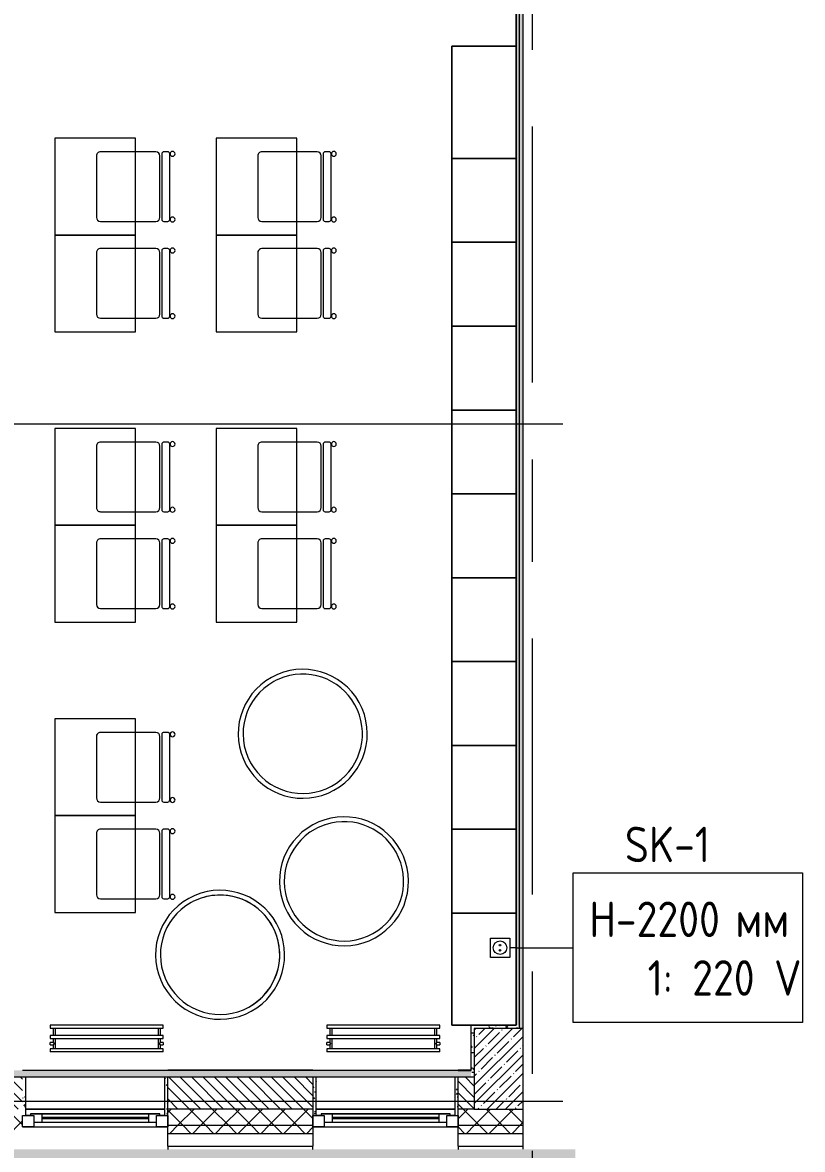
# Model space of a CAD drawing. Header units: millimetres. Extents: x 35111 to 235598, y -8553 to 29000.
# Drawn here: x 81400 to 86234, y 3300 to 10287 of the extents above; entities that cross this region are included whole.
import ezdxf

# ---------------------------------------------------------------- set-up
doc = ezdxf.new("R2010")
doc.units = ezdxf.units.MM
doc.linetypes.add('Осевая', pattern=[3175, 635, -476.25, 1587.5, -476.25])
for name, color, linetype, lineweight in [('A-DETL-GENF', 7, 'Continuous', 9), ('A-GLAZ', 7, 'Continuous', 9), ('A-GLAZ-1', 7, 'Continuous', 13), ('A-WALL', 7, 'Continuous', 9), ('E-ELEC-FIXT-IDEN', 7, 'Continuous', 9), ('I-WALL', 7, 'Continuous', 9), ('M-EQPM', 7, 'Continuous', 9), ('S-COLS', 7, 'Continuous', 9), ('Оси', 7, 'Continuous', 9), ('Оси-2', 7, 'Осевая', 9), ('Электрические приборы', 7, 'Continuous', 9)]:
    doc.layers.add(name, color=color, linetype=linetype, lineweight=lineweight)
for name, color, linetype, lineweight, true_color in [('A-DETL-GENF-1', 7, 'Continuous', 9, 0xd4d4d4), ('A-WALL-1', 7, 'Continuous', 9, 0x3c3c3c), ('A-WALL-FNSH-1', 7, 'Continuous', 9, 0x3c3c3c), ('I-FURN-1', 7, 'Continuous', 9, 0xf0f0f0), ('Оси розеток', 7, 'Continuous', 9, 0xff1e23)]:
    doc.layers.add(name, color=color, linetype=linetype, lineweight=lineweight, true_color=true_color)
doc.styles.add('GOST Common_1', font='GOST_Common.ttf', dxfattribs={"width": 0.9, "height": 220})
pattern_1 = [(45, (0, 0), (-70.71068, 70.71068), []), (135, (0, 0), (-70.71068, -70.71068), [])]
pattern_2 = [(0, (0, 0), (121.92, 30.48), [10.058, -81.382, 10.058, -81.382, -487.68]), (0, (0, 0), (121.92, 30.48), [-182.88, 10.058, -172.822, 10.058, -81.382, -213.36]), (0, (0, 0), (121.92, 30.48), [-457.2, 10.058, -50.902, 10.058, -142.342]), (120, (45.72, 15.24), (-87.356454, 90.345817), [10.058, -81.382, 10.058, -81.382, -487.68]), (120, (45.72, 15.24), (-87.356454, 90.345817), [-182.88, 10.058, -172.822, 10.058, -81.382, -213.36]), (120, (45.72, 15.24), (-87.356454, 90.345817), [-457.2, 10.058, -50.902, 10.058, -142.342]), (240, (60.96, 76.2), (-34.563546, -120.825817), [10.058, -81.382, 10.058, -81.382, -487.68]), (240, (60.96, 76.2), (-34.563546, -120.825817), [-182.88, 10.058, -172.822, 10.058, -81.382, -213.36]), (240, (60.96, 76.2), (-34.563546, -120.825817), [-457.2, 10.058, -50.902, 10.058, -142.342])]

# ---------------------------------------------------------------- blocks, each defined once
blk = doc.blocks.new('120_Окно_СКБ_1Ст - 120_Окно_СКБ_1Ст 900х2500_h_-19906774-План размещения напольных электротехнических лючков и розеток 3 этажа в осях 12-23')
at = {"layer": 'A-GLAZ'}
for p, q in [((450, -5), (-450, -5)), ((-330, -55), (330, -55)), ((330, -65), (-330, -65)), ((-430, -75), (-400, -75)), ((400, -75), (430, -75))]:
    blk.add_line(p, q, dxfattribs=at)
at = {"layer": 'A-GLAZ-1'}
for p, q in [((-450, -75), (-450, -5)), ((-450, -5), (-380, -5)), ((-380, -5), (-380, -75)), ((380, -35), (-380, -35)), ((-380, -35), (-380, -75)), ((-330, -85), (-330, -35)), ((330, -85), (330, -35)), ((380, -75), (380, -5)), ((380, -5), (450, -5)), ((380, -75), (380, -35)), ((450, -5), (450, -75)), ((-380, -75), (-450, -75)), ((-380, -75), (-400, -75)), ((-400, -75), (-400, -85)), ((-400, -85), (400, -85)), ((400, -85), (-400, -85)), ((450, -75), (380, -75)), ((400, -75), (380, -75)), ((400, -85), (400, -75))]:
    blk.add_line(p, q, dxfattribs=at)
blk = doc.blocks.new('BSC_Колонна _Прямоугольная - 500х500-V57-План размещения напольных электротехнических лючков и розеток 3 этажа в осях 12-23')
at = {"layer": 'S-COLS'}
h = blk.add_hatch(dxfattribs=at)
h.set_pattern_fill('FP_59', color=256, style=0, pattern_type=2)
h.set_pattern_definition([(45, (-84450, -3800), (-57.02463, 57.02463), []), (45, (-84392.975, -3800), (-57.02463, 57.02463), [100.806, -20.161, 3.353, -16.808])])
h.paths.add_polyline_path([(-250, -250), (50.7, -250), (50.7, 250), (-250, 250), (-250, 246.3)])
for p, q in [((50.7, 250), (-250, 250)), ((-250, 250), (-250, -250)), ((-250, -250), (50.7, -250))]:
    blk.add_line(p, q, dxfattribs=at)
blk = doc.blocks.new('ПУФ - 1_53-V96-План размещения напольных электротехнических лючков и розеток 3 этажа в осях 12-23')
at = {"layer": 'I-FURN-1'}
for radius, start, end in [(400, 0, 180), (400, 0, 180), (370, 0, 180), (370, 0, 180), (400, 180, 360), (400, 180, 0), (370, 180, 349.41176), (370, 180, 349.41176), (370, 349.59286, 0), (370, 349.59286, 360)]:
    blk.add_arc((0, 0), radius, start, end, dxfattribs=at)
blk = doc.blocks.new('ПУФ - 1_53-V108-План размещения напольных электротехнических лючков и розеток 3 этажа в осях 12-23')
at = {"layer": 'I-FURN-1'}
blk.add_line((314.7, -194.7), (314.6, -194.8), dxfattribs=at)
for radius, start, end in [(400, 0, 180), (400, 0, 180), (370, 0, 180), (370, 0, 180), (400, 180, 360), (400, 180, 0), (370, 180, 349.41176), (370, 180, 328.23529), (370, 349.59286, 0), (370, 328.25744, 349.41176), (370, 349.59286, 360)]:
    blk.add_arc((0, 0), radius, start, end, dxfattribs=at)
blk = doc.blocks.new('Стол базовый прямоугольный - 1_7а-25476368-План размещения напольных электротехнических лючков и розеток 3 этажа в осях 12-23')
at = {"layer": 'I-FURN-1'}
for p, q in [((250, 300), (-250, 300)), ((-250, 300), (-250, -300)), ((250, -300), (250, 300)), ((-250, -300), (250, -300))]:
    blk.add_line(p, q, dxfattribs=at)
blk = doc.blocks.new('Стул Breuer - 1_9а-25403171-План размещения напольных электротехнических лючков и розеток 3 этажа в осях 12-23')
at = {"layer": 'I-FURN-1'}
for p, q in [((-215.9, 215.9), (-215.9, 0)), ((190.5, 241.3), (-190.5, 241.3)), ((215.9, 0), (215.9, 215.9)), ((-215.9, 0), (-215.9, -127)), ((215.9, -127), (215.9, 0)), ((-215.9, -176.2), (-215.9, -200.8)), ((203.2, -163.5), (-203.2, -163.5)), ((-190.5, -152.4), (190.5, -152.4)), ((215.9, -200.8), (215.9, -176.2)), ((-203.2, -213.5), (203.2, -213.5))]:
    blk.add_line(p, q, dxfattribs=at)
for centre, radius, start, end in [((-190.5, 215.9), 25.4, 90, 180), ((190.5, 215.9), 25.4, 0, 90), ((-190.5, -127), 25.4, 180, 270), ((190.5, -127), 25.4, 270, 360), ((-203.2, -176.2), 12.7, 90, 180), ((-203.2, -200.8), 12.7, 180, 270), ((203.2, -176.2), 12.7, 360, 90), ((203.2, -200.8), 12.7, 270, 360), ((-203.5, -230.6), 15.1, 360, 180), ((-203.5, -230.6), 15.1, 180, 360), ((203.7, -230.6), 15.1, 360, 180), ((203.7, -230.6), 15.1, 180, 360)]:
    blk.add_arc(centre, radius, start, end, dxfattribs=at)
blk = doc.blocks.new('Стул Breuer - 1_9а-V102-План размещения напольных электротехнических лючков и розеток 3 этажа в осях 12-23')
at = {"layer": 'I-FURN-1'}
for p, q in [((-215.9, 215.9), (-215.9, 0)), ((190.5, 241.3), (-190.5, 241.3)), ((215.9, 0), (215.9, 215.9)), ((-215.9, 0), (-215.9, -127)), ((215.9, -127), (215.9, 0)), ((-215.9, -176.2), (-215.9, -200.8)), ((203.2, -163.5), (-203.2, -163.5)), ((-190.5, -152.4), (190.5, -152.4)), ((215.9, -200.8), (215.9, -176.2)), ((-203.2, -213.5), (203.2, -213.5))]:
    blk.add_line(p, q, dxfattribs=at)
for centre, radius, start, end in [((-190.5, 215.9), 25.4, 135, 180), ((-190.5, 215.9), 25.4, 90, 135), ((190.5, 215.9), 25.4, 0, 90), ((-190.5, -127), 25.4, 180, 270), ((190.5, -127), 25.4, 270, 360), ((-203.2, -176.2), 12.7, 90, 180), ((-203.2, -200.8), 12.7, 180, 270), ((203.2, -176.2), 12.7, 360, 90), ((203.2, -200.8), 12.7, 270, 360), ((-203.5, -230.6), 15.1, 360, 180), ((-203.5, -230.6), 15.1, 180, 360), ((203.7, -230.6), 15.1, 360, 180), ((203.7, -230.6), 15.1, 180, 360)]:
    blk.add_arc(centre, radius, start, end, dxfattribs=at)
blk = doc.blocks.new('Стул Breuer - 1_9а-V94-План размещения напольных электротехнических лючков и розеток 3 этажа в осях 12-23')
at = {"layer": 'I-FURN-1'}
for p, q in [((-215.9, 215.9), (-215.9, 0)), ((190.5, 241.3), (-190.5, 241.3)), ((215.9, 0), (215.9, 215.9)), ((-215.9, 0), (-215.9, -127)), ((215.9, -127), (215.9, 0)), ((-215.9, -176.2), (-215.9, -200.8)), ((203.2, -163.5), (-203.2, -163.5)), ((-190.5, -152.4), (190.5, -152.4)), ((215.9, -200.8), (215.9, -176.2)), ((-203.2, -213.5), (203.2, -213.5))]:
    blk.add_line(p, q, dxfattribs=at)
for centre, radius, start, end in [((-190.5, 215.9), 25.4, 90, 180), ((190.5, 215.9), 25.4, 15, 90), ((190.5, 215.9), 25.4, 0, 15), ((-190.5, -127), 25.4, 180, 270), ((190.5, -127), 25.4, 270, 360), ((-203.2, -176.2), 12.7, 90, 180), ((-203.2, -200.8), 12.7, 180, 270), ((203.2, -176.2), 12.7, 360, 90), ((203.2, -200.8), 12.7, 270, 360), ((-203.5, -230.6), 15.1, 360, 180), ((-203.5, -230.6), 15.1, 180, 360), ((203.7, -230.6), 15.1, 360, 180), ((203.7, -230.6), 15.1, 180, 360)]:
    blk.add_arc(centre, radius, start, end, dxfattribs=at)
blk = doc.blocks.new('Стул Breuer - 1_9а-V114-План размещения напольных электротехнических лючков и розеток 3 этажа в осях 12-23')
at = {"layer": 'I-FURN-1'}
for p, q in [((-215.9, 215.9), (-215.9, 0)), ((190.5, 241.3), (-190.5, 241.3)), ((215.9, 0), (215.9, 215.9)), ((-215.9, 0), (-215.9, -127)), ((215.9, -127), (215.9, 0)), ((-215.9, -176.2), (-215.9, -200.8)), ((203.2, -163.5), (-203.2, -163.5)), ((-190.5, -152.4), (190.5, -152.4)), ((215.9, -200.8), (215.9, -176.2)), ((-203.2, -213.5), (203.2, -213.5))]:
    blk.add_line(p, q, dxfattribs=at)
for centre, radius, start, end in [((-190.5, 215.9), 25.4, 90, 180), ((190.5, 215.9), 25.4, 75, 90), ((190.5, 215.9), 25.4, 0, 75), ((-190.5, -127), 25.4, 180, 270), ((190.5, -127), 25.4, 270, 360), ((-203.2, -176.2), 12.7, 90, 180), ((-203.2, -200.8), 12.7, 180, 270), ((203.2, -176.2), 12.7, 360, 90), ((203.2, -200.8), 12.7, 270, 360), ((-203.5, -230.6), 15.1, 360, 180), ((-203.5, -230.6), 15.1, 180, 360), ((203.7, -230.6), 15.1, 360, 180), ((203.7, -230.6), 15.1, 180, 360)]:
    blk.add_arc(centre, radius, start, end, dxfattribs=at)
blk = doc.blocks.new('Блок Розеток и Выключателей - Блок Розеток и Выключателей_SK1-V145-План размещения напольных электротехнических лючков и розеток 3 этажа в осях 12-23')
at = {"layer": 'A-DETL-GENF'}
for p, q in [((-60, -40), (60, -40)), ((-60, -160), (-60, -40)), ((60, -40), (60, -160)), ((60, -160), (-60, -160))]:
    blk.add_line(p, q, dxfattribs=at)
for centre, radius in [((0, -100), 42), ((-15.6, -100), 4.8), ((15.6, -100), 4.8)]:
    blk.add_circle(centre, radius, dxfattribs=at)
at = {"layer": 'Оси розеток'}
blk.add_line((0, 0), (0, -40), dxfattribs=at)
blk = doc.blocks.new('radiator_prado_classic_z_tip_30_po exemplyaru - Classic Z Тип 30-500-30677900-План размещения напольных электротехнических лючков и розеток 3 этажа в осях 12-23')
at = {"layer": 'M-EQPM'}
for p, q in [((0, 228), (0, 210)), ((700, 228), (0, 228)), ((0, 210), (700, 210)), ((17.5, 210), (17.5, 164)), ((32.5, 164), (32.5, 210)), ((667.5, 210), (667.5, 164)), ((682.5, 164), (682.5, 210)), ((700, 210), (700, 228)), ((700, 164), (0, 164)), ((0, 164), (0, 146)), ((0, 146), (700, 146)), ((17.5, 146), (17.5, 121.5)), ((32.5, 82), (32.5, 146)), ((667.5, 146), (667.5, 82)), ((682.5, 121.5), (682.5, 146)), ((700, 146), (700, 164)), ((17.5, 121.5), (0, 121.5)), ((17.5, 121.5), (0, 121.5)), ((0, 121.5), (0, 121.2)), ((0, 106.5), (0, 121.5)), ((0, 121.2), (0, 121.2)), ((0, 106.8), (0, 106.5)), ((0, 106.8), (0, 106.8)), ((0, 106.5), (17.5, 106.5)), ((0, 106.5), (17.5, 106.5)), ((700, 82), (0, 82)), ((0, 82), (0, 64)), ((17.5, 106.5), (17.5, 82)), ((700, 121.5), (682.5, 121.5)), ((700, 121.5), (682.5, 121.5)), ((682.5, 82), (682.5, 106.5)), ((682.5, 106.5), (700, 106.5)), ((682.5, 106.5), (700, 106.5)), ((700, 121.5), (700, 106.5)), ((700, 121.2), (700, 121.5)), ((700, 121.5), (700, 121.2)), ((700, 121.2), (700, 121.5)), ((700, 106.5), (700, 106.8)), ((700, 106.8), (700, 106.5)), ((700, 106.5), (700, 106.8)), ((700, 64), (700, 82)), ((700, 64), (0, 64))]:
    blk.add_line(p, q, dxfattribs=at)
for points, knots in [([(25, 114), (24.5, 114.5), (23.6, 115.4), (22.4, 116.6), (21.6, 117.4), (21.1, 117.9), (20.8, 118.2), (20.5, 118.5), (20.2, 118.8), (19.8, 119.1), (19.6, 119.4), (19.3, 119.7), (19, 120), (18.7, 120.3), (18.5, 120.5), (18.3, 120.7), (18.1, 120.9), (17.9, 121.1), (17.8, 121.2), (17.7, 121.3), (17.5, 121.5), (17.5, 121.5), (17.5, 121.5)], [0, 0, 0, 0, 0.142857, 0.285714, 0.357143, 0.392857, 0.428571, 0.464286, 0.5, 0.535714, 0.571429, 0.607143, 0.642857, 0.678571, 0.714286, 0.75, 0.785714, 0.821429, 0.857143, 0.892857, 0.928571, 1, 1, 1, 1]), ([(17.5, 106.5), (17.5, 106.5), (17.5, 106.5), (17.7, 106.7), (17.8, 106.8), (17.9, 106.9), (18.1, 107.1), (18.3, 107.3), (18.5, 107.5), (18.7, 107.7), (19, 108), (19.3, 108.3), (19.6, 108.6), (19.8, 108.9), (20.3, 109.3), (20.7, 109.7), (21.1, 110.1), (21.6, 110.6), (22.4, 111.4), (23.6, 112.6), (24.5, 113.5), (25, 114)], [0, 0, 0, 0, 0.071429, 0.107143, 0.142857, 0.178571, 0.214286, 0.25, 0.285714, 0.321429, 0.357143, 0.392857, 0.428571, 0.464286, 0.5, 0.571429, 0.607143, 0.642857, 0.714286, 0.857143, 1, 1, 1, 1]), ([(675, 114), (675.5, 114.5), (676.4, 115.4), (677.6, 116.6), (678.4, 117.4), (678.9, 117.9), (679.2, 118.2), (679.5, 118.5), (679.8, 118.8), (680.1, 119.2), (680.4, 119.4), (680.7, 119.7), (681, 120), (681.3, 120.3), (681.5, 120.5), (681.7, 120.7), (681.9, 120.9), (682.1, 121.1), (682.2, 121.2), (682.3, 121.3), (682.5, 121.5), (682.5, 121.5), (682.5, 121.5)], [0, 0, 0, 0, 0.142857, 0.285714, 0.357143, 0.392857, 0.428571, 0.464286, 0.5, 0.535714, 0.571429, 0.607143, 0.642857, 0.678571, 0.714286, 0.75, 0.785714, 0.821429, 0.857143, 0.892857, 0.928571, 1, 1, 1, 1]), ([(682.5, 106.5), (682.5, 106.5), (682.5, 106.5), (682.3, 106.7), (682.2, 106.8), (682.1, 106.9), (681.9, 107.1), (681.7, 107.3), (681.5, 107.5), (681.3, 107.7), (681, 108), (680.7, 108.3), (680.4, 108.6), (680.1, 108.8), (679.7, 109.3), (679.3, 109.7), (678.9, 110.1), (678.4, 110.6), (677.6, 111.4), (676.4, 112.6), (675.5, 113.5), (675, 114)], [0, 0, 0, 0, 0.071429, 0.107143, 0.142857, 0.178571, 0.214286, 0.25, 0.285714, 0.321429, 0.357143, 0.392857, 0.428571, 0.464286, 0.5, 0.571429, 0.607143, 0.642857, 0.714286, 0.857143, 1, 1, 1, 1])]:
    blk.add_open_spline(points, degree=3, knots=knots, dxfattribs=at)
blk = doc.blocks.new('шкаф 1_112 - шкаф 1_112-V179-План размещения напольных электротехнических лючков и розеток 3 этажа в осях 12-23')
at = {"layer": 'I-FURN-1'}
for p, q in [((-400, 6070), (-400, 0)), ((0, 6070), (-400, 6070)), ((0, 6070), (-400, 6070)), ((-400, 6070), (-400, 5375)), ((-400, 5375), (-400, 6070)), ((-400, 6070), (0, 6070)), ((0, 1), (0, 6070)), ((0, 5375), (0, 6070)), ((0, 6070), (0, 5375)), ((-400, 5375), (0, 5375)), ((0, 5375), (-400, 5375)), ((-400, 5375), (-400, 4855)), ((-400, 4855), (-400, 5375)), ((-400, 5375), (0, 5375)), ((-400, 5375), (0, 5375)), ((0, 5375), (-400, 5375)), ((0, 4855), (0, 5375)), ((0, 5375), (0, 4855)), ((-400, 4855), (0, 4855)), ((-400, 4855), (0, 4855)), ((0, 4855), (-400, 4855)), ((0, 4855), (-400, 4855)), ((-400, 4855), (-400, 4335)), ((-400, 4335), (-400, 4855)), ((-400, 4855), (0, 4855)), ((0, 4335), (0, 4855)), ((0, 4855), (0, 4335)), ((-400, 4335), (0, 4335)), ((0, 4335), (-400, 4335)), ((-400, 4335), (-400, 3815)), ((-400, 3815), (-400, 4335)), ((-400, 4335), (0, 4335)), ((-400, 4335), (0, 4335)), ((0, 4335), (-400, 4335)), ((0, 3815), (0, 4335)), ((0, 4335), (0, 3815)), ((-400, 3815), (0, 3815)), ((-400, 3815), (0, 3815)), ((0, 3815), (-400, 3815)), ((0, 3815), (-400, 3815)), ((-400, 3815), (-400, 3295)), ((-400, 3295), (-400, 3815)), ((-400, 3815), (0, 3815)), ((0, 3295), (0, 3815)), ((0, 3815), (0, 3295)), ((0, 3295), (-400, 3295)), ((0, 3295), (-400, 3295)), ((-400, 3295), (-400, 2775)), ((-400, 2775), (-400, 3295)), ((-400, 3295), (0, 3295)), ((-400, 3295), (0, 3295)), ((0, 3295), (-400, 3295)), ((0, 2775), (0, 3295)), ((0, 3295), (0, 2775)), ((0, 2775), (-400, 2775)), ((-400, 2775), (0, 2775)), ((0, 2775), (-400, 2775)), ((0, 2775), (-400, 2775)), ((-400, 2775), (-400, 2255)), ((-400, 2255), (-400, 2775)), ((-400, 2775), (0, 2775)), ((0, 2255), (0, 2775)), ((0, 2775), (0, 2255)), ((0, 2255), (-400, 2255)), ((0, 2255), (-400, 2255)), ((-400, 2255), (-400, 1735)), ((-400, 1735), (-400, 2255)), ((-400, 2255), (0, 2255)), ((-400, 2255), (0, 2255)), ((0, 2255), (-400, 2255)), ((0, 1735), (0, 2255)), ((0, 2255), (0, 1735)), ((0, 1735), (-400, 1735)), ((-400, 1735), (0, 1735)), ((0, 1735), (-400, 1735)), ((0, 1735), (-400, 1735)), ((-400, 1735), (-400, 1215)), ((-400, 1215), (-400, 1735)), ((-400, 1735), (0, 1735)), ((0, 1215), (0, 1735)), ((0, 1735), (0, 1215)), ((0, 1215), (-400, 1215)), ((0, 1215), (-400, 1215)), ((-400, 1215), (-400, 695)), ((-400, 695), (-400, 1215)), ((-400, 1215), (0, 1215)), ((-400, 1215), (0, 1215)), ((0, 1215), (-400, 1215)), ((0, 695), (0, 1215)), ((0, 1215), (0, 695)), ((0, 695), (-400, 695)), ((-400, 695), (0, 695)), ((0, 695), (-400, 695)), ((0, 695), (-400, 695)), ((-400, 695), (-400, 0)), ((-400, 0), (-400, 695)), ((-400, 695), (0, 695)), ((0, 0), (0, 695)), ((0, 695), (0, 1)), ((-400, 0), (-280, 0)), ((-400, 0), (0, 0)), ((-280, 0), (-400, 0)), ((-280, 0), (0, 0)), ((0, 0), (-280, 0))]:
    blk.add_line(p, q, dxfattribs=at)
blk = doc.blocks.new('DET_L_Линия разрыва - М100-V187-План размещения напольных электротехнических лючков и розеток 3 этажа в осях 12-23')
at = {"layer": 'A-DETL-GENF'}
blk.add_line((11739.9, 0), (0, 0), dxfattribs=at)

msp = doc.modelspace()

# ---------------------------------------------------------------- hatches: boundary and pattern name
at = {"layer": 'A-DETL-GENF-1'}
h = msp.add_hatch(color=256, dxfattribs=at)
h.paths.add_polyline_path([(79002.7, -258), (84826.2, -258), (84826.2, 3300), (75858, 3300), (75858, -258), (76090.9, -258)])
h.paths.add_polyline_path([(66560, 11900), (66560, 27358), (41910, 27358), (41910, 23858), (38510, 23858), (38510, 23799.7), (38742.7, 23799.7), (38742.7, 15358), (42380, 15358), (42380, 11900), (64444, 11900)])
h.paths.add_polyline_path([(81914.4, 15650), (84500.7, 15650), (84500.7, 18590), (74040, 18590), (74040, 15650), (79002.7, 15650)])
at = {"layer": 'A-WALL'}
h = msp.add_hatch(dxfattribs=at)
h.set_pattern_fill('FP_19', color=256, style=0, pattern_type=2)
h.set_pattern_definition([(135, (0, 0), (-35.35534, -35.35534), [])])
h.paths.add_polyline_path([(83200, 3550), (83200, 3750), (82300, 3750), (82300, 3550), (82642.4, 3550)])
h.paths.add_polyline_path([(84100, 3550), (84200, 3550), (84200, 3750), (84100, 3750)])
h.paths.add_polyline_path([(80350, 3550), (80350, 3750), (80080, 3750), (80080, 3550)])
h.paths.add_polyline_path([(80850, 3550), (81400, 3550), (81400, 3750), (80850, 3750)])
h.paths.add_polyline_path([(77080, 3550), (77080, 3750), (75980, 3750), (75980, 3550), (76090.9, 3550)])
h = msp.add_hatch(dxfattribs=at)
h.set_pattern_fill('FP_20', color=256, style=0, pattern_type=2)
h.set_pattern_definition(pattern_1)
h.paths.add_polyline_path([(84500.7, 3450), (84500.7, 3550), (84100, 3550), (84100, 3450), (84200, 3450)])
h.paths.add_polyline_path([(83200, 3450), (83200, 3550), (82300, 3550), (82300, 3450), (82642.4, 3450)])
h.paths.add_polyline_path([(81186.5, 3450), (81400, 3450), (81400, 3550), (80080, 3550), (80080, 3450), (80458.6, 3450)])
h.paths.add_polyline_path([(77080, 3450), (77080, 3550), (75700, 3550), (75700, 3450), (76090.9, 3450)])
h = msp.add_hatch(dxfattribs=at)
h.set_pattern_fill('FP_20', color=256, style=0, pattern_type=2)
h.set_pattern_definition(pattern_1)
h.paths.add_polyline_path([(84500.7, 3400), (84500.7, 3450), (84100, 3450), (84100, 3400)])
h.paths.add_polyline_path([(83200, 3400), (83200, 3450), (82300, 3450), (82300, 3400), (82642.4, 3400)])
h.paths.add_polyline_path([(81186.5, 3400), (81400, 3400), (81400, 3450), (80080, 3450), (80080, 3400), (80458.6, 3400)])
h.paths.add_polyline_path([(77080, 3400), (77080, 3450), (75700, 3450), (75700, 3400), (76090.9, 3400)])
at = {"layer": 'I-WALL'}
h = msp.add_hatch(dxfattribs=at)
h.set_pattern_fill('FP_17', color=256, style=0, pattern_type=2)
h.set_pattern_definition([(45, (0, 0), (-57.02463, 57.02463), []), (45, (57.025, 0), (-57.02463, 57.02463), [100.806, -20.161, 3.353, -16.808])])
h.paths.add_polyline_path([(84500.7, 4050), (84500.7, 15040.9), (84480, 15051.2), (84480, 4050)])
h = msp.add_hatch(dxfattribs=at)
h.set_pattern_fill('FP_71', color=256, style=0, pattern_type=2)
h.set_pattern_definition(pattern_2)
h.paths.add_polyline_path([(84480, 4070), (84480, 10900), (84460, 10900), (84460, 4070)])
h = msp.add_hatch(dxfattribs=at)
h.set_pattern_fill('FP_71', color=256, style=0, pattern_type=2)
h.set_pattern_definition(pattern_2)
h.paths.add_polyline_path([(84200, 3750), (84200, 4070), (84180, 4070), (84180, 3750)])
h = msp.add_hatch(dxfattribs=at)
h.set_pattern_fill('FP_71', color=256, style=0, pattern_type=2)
h.set_pattern_definition(pattern_2)
h.paths.add_polyline_path([(84460, 4050), (84480, 4050), (84480, 4070), (84200, 4070), (84200, 4050)])
h = msp.add_hatch(dxfattribs=at)
h.set_pattern_fill('FP_71', color=256, style=0, pattern_type=2)
h.set_pattern_definition(pattern_2)
h.paths.add_polyline_path([(83734.3, 3750), (84180, 3750), (84180, 3790), (80870, 3790), (80870, 3750), (83370.3, 3750)])
h = msp.add_hatch(dxfattribs=at)
h.set_pattern_fill('FP_71', color=256, style=0, pattern_type=2)
h.set_pattern_definition(pattern_2)
h.paths.add_polyline_path([(81420, 3510), (81420, 3750), (81400, 3750), (81400, 3510)])
h = msp.add_hatch(dxfattribs=at)
h.set_pattern_fill('FP_71', color=256, style=0, pattern_type=2)
h.set_pattern_definition(pattern_2)
h.paths.add_polyline_path([(82300, 3510), (82300, 3750), (82280, 3750), (82280, 3510)])
h = msp.add_hatch(dxfattribs=at)
h.set_pattern_fill('FP_71', color=256, style=0, pattern_type=2)
h.set_pattern_definition(pattern_2)
h.paths.add_polyline_path([(83220, 3510), (83220, 3750), (83200, 3750), (83200, 3510)])
h = msp.add_hatch(dxfattribs=at)
h.set_pattern_fill('FP_71', color=256, style=0, pattern_type=2)
h.set_pattern_definition(pattern_2)
h.paths.add_polyline_path([(84080, 3510), (84100, 3510), (84100, 3750), (84080, 3750), (84080, 3614.3)])

# ---------------------------------------------------------------- linework, layer by layer
at = {"layer": 'A-WALL'}
for p, q in [((84460, 4070), (84460, 10880)), ((84480, 4050), (84480, 10900)), ((84180, 3790), (84180, 4070)), ((84200, 4070), (84460, 4070)), ((81420, 3550), (82280, 3550)), ((83200, 3550), (82300, 3550)), ((83220, 3550), (84080, 3550)), ((84200, 3550), (84100, 3550)), ((82300, 3450), (83200, 3450)), ((84100, 3450), (84500.7, 3450)), ((82300, 3400), (83200, 3400)), ((84100, 3400), (84500.7, 3400)), ((82300, 3320), (83200, 3320)), ((84100, 3320), (84500.7, 3320))]:
    msp.add_line(p, q, dxfattribs=at)
at = {"layer": 'A-WALL-1'}
for p, q in [((84100, 3790), (81400, 3790)), ((80870, 3750), (84200, 3750)), ((81420, 3510), (81420, 3750)), ((82280, 3750), (82280, 3510)), ((82300, 3320), (82300, 3750)), ((83200, 3750), (83200, 3320)), ((83220, 3510), (83220, 3750)), ((84080, 3750), (84080, 3510)), ((84100, 3320), (84100, 3750)), ((81400, 3510), (81420, 3510)), ((82280, 3510), (82300, 3510)), ((83200, 3510), (83220, 3510)), ((84080, 3510), (84100, 3510))]:
    msp.add_line(p, q, dxfattribs=at)
at = {"layer": 'A-WALL-FNSH-1'}
for p, q in [((84459, 10879), (84459, 4071.7)), ((84460, 4071), (84179, 4071)), ((84179, 4070), (84179, 3791)), ((84180, 4070), (84200, 4070)), ((83200, 3791), (82300, 3791)), ((82300, 3791), (82300, 3790)), ((83200, 3790), (83200, 3791)), ((84179, 3791), (84100, 3791)), ((84100, 3791), (84100, 3790)), ((84100, 3790), (84180, 3790)), ((81421, 3510), (81421, 3750)), ((82279, 3750), (82279, 3510)), ((83221, 3510), (83221, 3750)), ((84079, 3750), (84079, 3510)), ((81420, 3510), (81421, 3510)), ((82279, 3510), (82280, 3510)), ((83220, 3510), (83221, 3510)), ((84079, 3510), (84080, 3510)), ((82300, 3320), (82300, 3300)), ((83200, 3300), (83200, 3320)), ((84100, 3320), (84100, 3300))]:
    msp.add_line(p, q, dxfattribs=at)
at = {"layer": 'E-ELEC-FIXT-IDEN'}
msp.add_line((84460, 4550.9), (84813.9, 4550.9), dxfattribs=at)
at = {"layer": 'E-ELEC-FIXT-IDEN', "flags": 128}
msp.add_lwpolyline([(84813.9, 5014.9), (86234.3, 5014.9), (86234.3, 4086.9), (84813.9, 4086.9)], close=True, dxfattribs=at)
at = {"layer": 'I-WALL'}
for p, q in [((81400, 3791), (82300, 3791)), ((83200, 3791), (84100, 3791)), ((82280, 3550), (81420, 3550)), ((84080, 3550), (83220, 3550))]:
    msp.add_line(p, q, dxfattribs=at)
at = {"layer": 'Оси'}
for p, q in [((82250, 7800), (84750, 7800)), ((82250, 3600), (84750, 3600))]:
    msp.add_line(p, q, dxfattribs=at)
at = {"layer": 'Оси-2'}
for p, q in [((84560, 593.7), (84560, 24850)), ((38410.7, 7800), (82250, 7800)), ((38410.7, 3600), (82250, 3600))]:
    msp.add_line(p, q, dxfattribs=at)

# ---------------------------------------------------------------- block references
at = {"layer": 'A-DETL-GENF', "rotation": 90.00000000000031}
msp.add_blockref('DET_L_Линия разрыва - М100-V187-План размещения напольных электротехнических лючков и розеток 3 этажа в осях 12-23', (84500.7, 3301.1), dxfattribs=at)
at = {"layer": 'A-GLAZ', "rotation": 180}
for p in [(81850, 3435), (83650, 3435)]:
    msp.add_blockref('120_Окно_СКБ_1Ст - 120_Окно_СКБ_1Ст 900х2500_h_-19906774-План размещения напольных электротехнических лючков и розеток 3 этажа в осях 12-23', p, dxfattribs=at)
at = {"layer": 'I-FURN-1'}
for name, p in [('шкаф 1_112 - шкаф 1_112-V179-План размещения напольных электротехнических лючков и розеток 3 этажа в осях 12-23', (84460, 4070)), ('Стол базовый прямоугольный - 1_7а-25476368-План размещения напольных электротехнических лючков и розеток 3 этажа в осях 12-23', (81849.3, 9270.1)), ('Стол базовый прямоугольный - 1_7а-25476368-План размещения напольных электротехнических лючков и розеток 3 этажа в осях 12-23', (82849.3, 9270.1)), ('Стол базовый прямоугольный - 1_7а-25476368-План размещения напольных электротехнических лючков и розеток 3 этажа в осях 12-23', (81849.3, 8670.1)), ('Стол базовый прямоугольный - 1_7а-25476368-План размещения напольных электротехнических лючков и розеток 3 этажа в осях 12-23', (82849.3, 8670.1)), ('Стол базовый прямоугольный - 1_7а-25476368-План размещения напольных электротехнических лючков и розеток 3 этажа в осях 12-23', (81849.3, 7470.1)), ('Стол базовый прямоугольный - 1_7а-25476368-План размещения напольных электротехнических лючков и розеток 3 этажа в осях 12-23', (82849.3, 7470.1)), ('Стол базовый прямоугольный - 1_7а-25476368-План размещения напольных электротехнических лючков и розеток 3 этажа в осях 12-23', (81849.3, 6870.1)), ('Стол базовый прямоугольный - 1_7а-25476368-План размещения напольных электротехнических лючков и розеток 3 этажа в осях 12-23', (82849.3, 6870.1)), ('Стол базовый прямоугольный - 1_7а-25476368-План размещения напольных электротехнических лючков и розеток 3 этажа в осях 12-23', (81849.3, 5670.1)), ('Стол базовый прямоугольный - 1_7а-25476368-План размещения напольных электротехнических лючков и розеток 3 этажа в осях 12-23', (81849.3, 5070.1))]:
    msp.add_blockref(name, p, dxfattribs=at)
for name, p, rotation in [('Стул Breuer - 1_9а-25403171-План размещения напольных электротехнических лючков и розеток 3 этажа в осях 12-23', (82099.3, 9270.1), 89.99999999999959), ('Стул Breuer - 1_9а-25403171-План размещения напольных электротехнических лючков и розеток 3 этажа в осях 12-23', (83099.3, 9270.1), 89.99999999999959), ('Стул Breuer - 1_9а-25403171-План размещения напольных электротехнических лючков и розеток 3 этажа в осях 12-23', (82099.3, 8670.1), 89.99999999999959), ('Стул Breuer - 1_9а-V114-План размещения напольных электротехнических лючков и розеток 3 этажа в осях 12-23', (83099.3, 8670.1), 89.99999999999959), ('Стул Breuer - 1_9а-V102-План размещения напольных электротехнических лючков и розеток 3 этажа в осях 12-23', (82099.3, 7470.1), 89.99999999999959), ('Стул Breuer - 1_9а-25403171-План размещения напольных электротехнических лючков и розеток 3 этажа в осях 12-23', (83099.3, 7470.1), 89.99999999999959), ('Стул Breuer - 1_9а-25403171-План размещения напольных электротехнических лючков и розеток 3 этажа в осях 12-23', (82099.3, 6870.1), 89.99999999999959), ('Стул Breuer - 1_9а-25403171-План размещения напольных электротехнических лючков и розеток 3 этажа в осях 12-23', (83099.3, 6870.1), 89.99999999999959), ('ПУФ - 1_53-V96-План размещения напольных электротехнических лючков и розеток 3 этажа в осях 12-23', (83136.9, 5877.3), 118.9499011641568), ('Стул Breuer - 1_9а-V94-План размещения напольных электротехнических лючков и розеток 3 этажа в осях 12-23', (82099.3, 5670.1), 89.99999999999959), ('ПУФ - 1_53-V96-План размещения напольных электротехнических лючков и розеток 3 этажа в осях 12-23', (83392.4, 4962.6), 118.9499011641568), ('Стул Breuer - 1_9а-25403171-План размещения напольных электротехнических лючков и розеток 3 этажа в осях 12-23', (82099.3, 5070.1), 89.99999999999959), ('ПУФ - 1_53-V108-План размещения напольных электротехнических лючков и розеток 3 этажа в осях 12-23', (82624.3, 4507.1), 118.9499011641568)]:
    msp.add_blockref(name, p, dxfattribs=dict(at, rotation=rotation))
at = {"layer": 'M-EQPM'}
for p in [(81572.2, 3842), (83286.2, 3842)]:
    msp.add_blockref('radiator_prado_classic_z_tip_30_po exemplyaru - Classic Z Тип 30-500-30677900-План размещения напольных электротехнических лючков и розеток 3 этажа в осях 12-23', p, dxfattribs=at)
at = {"layer": 'S-COLS'}
msp.add_blockref('BSC_Колонна _Прямоугольная - 500х500-V57-План размещения напольных электротехнических лючков и розеток 3 этажа в осях 12-23', (84450, 3800), dxfattribs=at)
at = {"layer": 'Электрические приборы', "rotation": 269.9999999999997}
msp.add_blockref('Блок Розеток и Выключателей - Блок Розеток и Выключателей_SK1-V145-План размещения напольных электротехнических лючков и розеток 3 этажа в осях 12-23', (84460, 4550.9), dxfattribs=at)

# ---------------------------------------------------------------- texts
at = {"layer": 'E-ELEC-FIXT-IDEN', "char_height": 220, "attachment_point": 1, "style": 'GOST Common_1'}
for s, insert, width in [('SK-1', (85133.4, 5301.3), 656.582), ('H-2200 ', (84913.9, 4837.3), 1096.708), ('мм', (85818.7, 4837.3), 375.19), ('   1: 220 V', (84913.9, 4473.5), 1291.519)]:
    msp.add_mtext(s, dxfattribs=dict(at, insert=insert, width=width))

doc.saveas('drawing.dxf')
